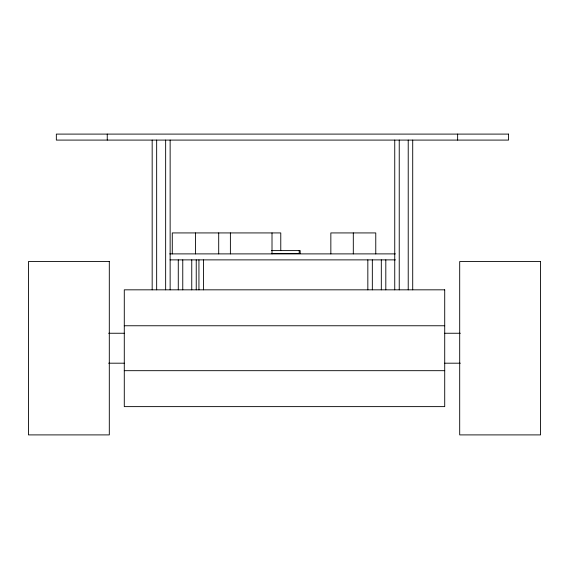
<?xml version="1.0" encoding="UTF-8"?>
<svg xmlns="http://www.w3.org/2000/svg" width="569" height="569" viewBox="0 0 569 569"><rect width="100%" height="100%" fill="white"/><g stroke="black" fill="none" stroke-linecap="round" stroke-linejoin="round"><path stroke-width="0.85" d="M271.477 250.595L300.183 250.595L300.183 253.589L272.06 253.589M169.761 253.888L395.412 253.888M170.031 259.877L395.419 259.877M124.284 325.76L444.716 325.76M108.651 333.249L124.284 333.249M444.716 333.249L460.349 333.249M108.651 363.193L124.284 363.193M444.716 363.193L460.349 363.193M124.284 370.682L444.716 370.682M457.632 134.099L457.632 140.088M412.71 140.088L412.71 289.827M408.222 140.088L408.222 289.827M399.239 140.088L399.239 289.827M394.744 140.088L394.744 289.827M385.81 259.877L385.81 289.827M381.315 259.877L381.315 289.827M375.768 253.888L375.768 232.927L330.845 232.927L330.845 253.888M372.332 259.877L372.332 289.827M367.837 259.877L367.837 289.827M353.306 232.927L353.306 253.888M299.202 250.595L299.202 253.589M280.773 250.396L280.773 232.927L172.286 232.927L172.286 253.888M272.01 232.927L272.01 253.888M230.388 232.927L230.388 253.888M218.702 232.927L218.702 253.888M203.432 259.877L203.432 289.827M198.937 259.877L198.937 289.827M196.241 259.877L196.241 289.827M195.494 232.927L195.494 253.888M191.753 259.877L191.753 289.827M182.763 259.877L182.763 289.827M178.275 259.877L178.275 289.827M170.138 140.088L170.138 289.827M165.65 140.088L165.65 289.827M156.66 140.088L156.66 289.827M152.172 140.088L152.172 289.827M107.249 134.099L107.249 140.088M508.544 134.099L56.338 134.099L56.338 140.088L508.544 140.088L508.544 134.099M109.305 261.541L28.45 261.541L28.45 434.901L109.305 434.901L109.305 261.541M540.55 261.541L459.695 261.541L459.695 434.901L540.55 434.901L540.55 261.541M444.716 289.827L124.284 289.827L124.284 406.622L444.716 406.622L444.716 289.827"/></g></svg>
